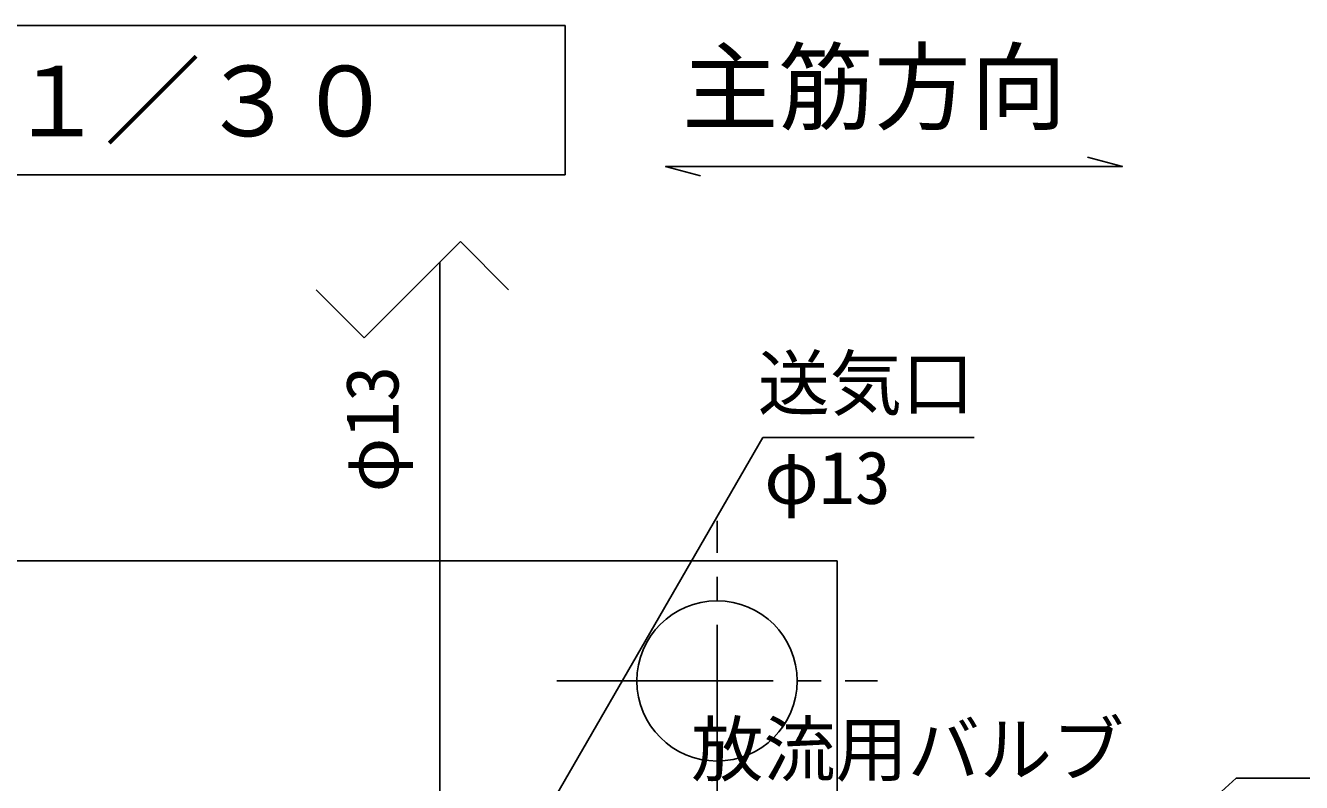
# Model space of a CAD drawing. Units: millimetres, scale not verified. Extents: x -8910 to 8910, y -6308 to 6308.
# Drawn here: x -3986 to -2394, y 1486 to 2430 of the extents above; entities that cross this region are included whole.
import ezdxf
from ezdxf.enums import TextEntityAlignment as Align

# ---------------------------------------------------------------- set-up
doc = ezdxf.new("R2010")
doc.units = ezdxf.units.MM
doc.header["$LTSCALE"] = 30
doc.linetypes.add('CHAIN2', pattern=[12, 9, -1, 1, -1])
for name, color, linetype, lineweight in [('0-2_08', 2, 'CHAIN2', 25), ('0-3_07', 3, 'Continuous', 25), ('0-4_躯体', 3, 'Continuous', 25), ('0-5_空気管', 3, 'Continuous', 25), ('0-6_機器', 2, 'Continuous', 25), ('0-8_3-6_SUNPO', 4, 'Continuous', 25)]:
    doc.layers.add(name, color=color, linetype=linetype, lineweight=lineweight)
doc.styles.add('ＭＳ ゴシック', font='')
doc.styles.get('ＭＳ ゴシック').set_extended_font_data('MS Gothic')

msp = doc.modelspace()

# ---------------------------------------------------------------- linework, layer by layer
at = {"layer": '0-2_08'}
for p, q in [((-3123.21, 1412.41), (-3123.21, 1812.41)), ((-3323.21, 1612.42), (-2923.21, 1612.42))]:
    msp.add_line(p, q, dxfattribs=at)
at = {"layer": '0-2_08', "linetype": 'Continuous'}
msp.add_circle((-3123.21, 1612.42), 100, dxfattribs=at)
at = {"layer": '0-3_07', "color": 7}
for p, q in [((-3443.32, 2160.67), (-3563.32, 2040.67)), ((-3383.32, 2100.67), (-3443.32, 2160.67)), ((-3563.32, 2040.67), (-3623.32, 2100.67))]:
    msp.add_line(p, q, dxfattribs=at)
at = {"layer": '0-3_07', "color": 6}
msp.add_line((-3469.23, 1219.34), (-3469.23, 2134.76), dxfattribs=at)
at = {"layer": '0-4_躯体'}
for p, q in [((-2713.23, 1277.6), (-2475.28, 1491.09)), ((-2475.28, 1491.09), (-1086.5, 1491.09))]:
    msp.add_line(p, q, dxfattribs=at)
at = {"layer": '0-5_空気管'}
for p in [(-3468.69, 1219.03), (-2802.48, 1916.18)]:
    msp.add_line(p, (-3066.19, 1916.18), dxfattribs=at)
at = {"layer": '0-6_機器'}
for p, q in [((-6063.24, 1762.42), (-2973.21, 1762.42)), ((-2973.21, 1762.42), (-2973.21, 1287.42))]:
    msp.add_line(p, q, dxfattribs=at)
at = {"layer": '0-6_機器', "color": 3}
msp.add_lwpolyline([(-3312.93, 2244.04), (-3312.93, 2430.35), (-5342.26, 2430.35), (-5342.26, 2244.04)], close=True, dxfattribs=at)
at = {"layer": '0-8_3-6_SUNPO', "color": 3}
msp.add_lwpolyline([(-3143.94, 2242.57), (-3187.41, 2254.21), (-2617.41, 2254.21), (-2660.88, 2265.86)], dxfattribs=at)

# ---------------------------------------------------------------- texts
at = {"layer": '0-5_空気管', "color": 4, "style": 'ＭＳ ゴシック'}
for s, p in [('送気口', (-3072.48, 1931.18)), ('φ13', (-3064.35, 1813.54)), ('放流用バルブ', (-3155.34, 1474.44))]:
    msp.add_text(s, height=65.98, dxfattribs=at).set_placement(p, align=Align.BOTTOM_LEFT)
msp.add_text('φ13', height=65.98, rotation=90, dxfattribs=at).set_placement((-3500.89, 1847.8), align=Align.BOTTOM_LEFT)
at = {"layer": '0-6_機器', "color": 4, "style": 'ＭＳ ゴシック'}
msp.add_text('Ｓ＝１／３０', height=87.98, dxfattribs=at).set_placement((-4247.46, 2265.75), align=Align.BOTTOM_LEFT)
at = {"layer": '0-8_3-6_SUNPO', "style": 'ＭＳ ゴシック'}
msp.add_text('主筋方向', height=87.98, dxfattribs=at).set_placement((-3166.95, 2283.02), align=Align.BOTTOM_LEFT)

doc.saveas('drawing.dxf')
